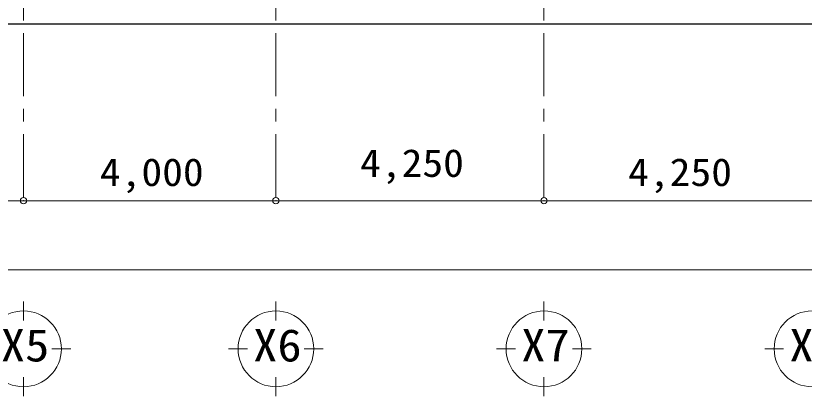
# Model space of a CAD drawing. Units: millimetres at full size, sheet at 1:200; details may follow other scales. Extents: x -55340 to 55340, y -38040 to 38040.
# Drawn here: x -22094 to -9594, y 8535 to 14558 of the extents above; entities that cross this region are included whole.
import ezdxf
from ezdxf.enums import TextEntityAlignment as Align

# ---------------------------------------------------------------- set-up
doc = ezdxf.new("R2010")
doc.units = ezdxf.units.MM
doc.header["$LTSCALE"] = 200
doc.header["$PDMODE"] = 32
doc.header["$PDSIZE"] = 100
doc.linetypes.add('CHAIN1', pattern=[8, 5, -1, 1, -1])
for name, color, linetype, lineweight in [('0-1_通り芯', 3, 'Continuous', 18), ('0-5_建具(ｻｯｼ)', 4, 'Continuous', 9), ('0-A_寸法', 6, 'Continuous', 9)]:
    doc.layers.add(name, color=color, linetype=linetype, lineweight=lineweight)
doc.styles.add('ＭＳ ゴシック', font='')
doc.styles.get('ＭＳ ゴシック').set_extended_font_data('MS Gothic')

msp = doc.modelspace()

# ---------------------------------------------------------------- linework, layer by layer
at = {"layer": '0-1_通り芯', "color": 4, "linetype": 'CHAIN1', "lineweight": 9}
for p, q in [((-21970.2, 27082.7), (-21970.2, 11630.4)), ((-17970.2, 27082.7), (-17970.2, 11630.4)), ((-13720.2, 27082.7), (-13720.2, 11630.4))]:
    msp.add_line(p, q, dxfattribs=at)
at = {"layer": '0-1_通り芯'}
for p, q in [((-21970.2, 10035.2), (-21970.2, 9735.2)), ((-17970.2, 10035.2), (-17970.2, 9735.2)), ((-13720.2, 10035.2), (-13720.2, 9735.2)), ((-21220.2, 9285.2), (-21520.2, 9285.2)), ((-18420.2, 9285.2), (-18720.2, 9285.2)), ((-17220.2, 9285.2), (-17520.2, 9285.2)), ((-14170.2, 9285.2), (-14470.2, 9285.2)), ((-12970.2, 9285.2), (-13270.2, 9285.2)), ((-9920.2, 9285.2), (-10220.2, 9285.2)), ((-21970.2, 8535.2), (-21970.2, 8835.2)), ((-17970.2, 8535.2), (-17970.2, 8835.2)), ((-13720.2, 8535.2), (-13720.2, 8835.2))]:
    msp.add_line(p, q, dxfattribs=at)
for centre in [(-21970.2, 9285.2), (-17970.2, 9285.2), (-13720.2, 9285.2), (-9470.2, 9285.2)]:
    msp.add_circle(centre, 600, dxfattribs=at)
at = {"layer": '0-5_建具(ｻｯｼ)', "color": 2, "lineweight": 25}
msp.add_line((-50905.4, 14432.7), (50915.1, 14432.7), dxfattribs=at)
at = {"layer": '0-A_寸法', "color": 4}
for p, q in [((-25970.2, 11630.4), (-21970.2, 11630.4)), ((-17970.2, 11630.4), (-21970.2, 11630.4)), ((-37949, 10535.2), (40679.8, 10535.2))]:
    msp.add_line(p, q, dxfattribs=at)
msp.add_lwpolyline([(-17970.2, 11630.4), (-13720.2, 11630.4), (-9470.2, 11630.4), (-5220.2, 11630.4), (-970.2, 11630.4), (3029.8, 11630.4), (7029.8, 11630.4), (11029.8, 11630.4), (15029.8, 11630.4)], dxfattribs=at)
at = {"layer": '0-A_寸法'}
for p in [(-21970.2, 11630.4), (-17970.2, 11630.4), (-13720.2, 11630.4)]:
    msp.add_point(p, dxfattribs=at)

# ---------------------------------------------------------------- texts
at = {"layer": '0-1_通り芯', "color": 2, "style": 'ＭＳ ゴシック', "width": 1.1}
for s, p in [('X5', (-22330, 8931)), ('X6', (-18330, 8931)), ('X7', (-14080, 8931)), ('X8', (-9829.9, 8931))]:
    msp.add_text(s, height=513.2, dxfattribs=at).set_placement(p, align=Align.BOTTOM_LEFT)
at = {"layer": '0-A_寸法', "color": 2, "style": 'ＭＳ ゴシック', "width": 1.1}
for s, p in [('4,250', (-16635.2, 11875.2)), ('4,000', (-20760.2, 11730.4)), ('4,250', (-12385.2, 11730.4))]:
    msp.add_text(s, height=439.9, dxfattribs=at).set_placement(p, align=Align.BOTTOM_LEFT)

doc.saveas('drawing.dxf')
